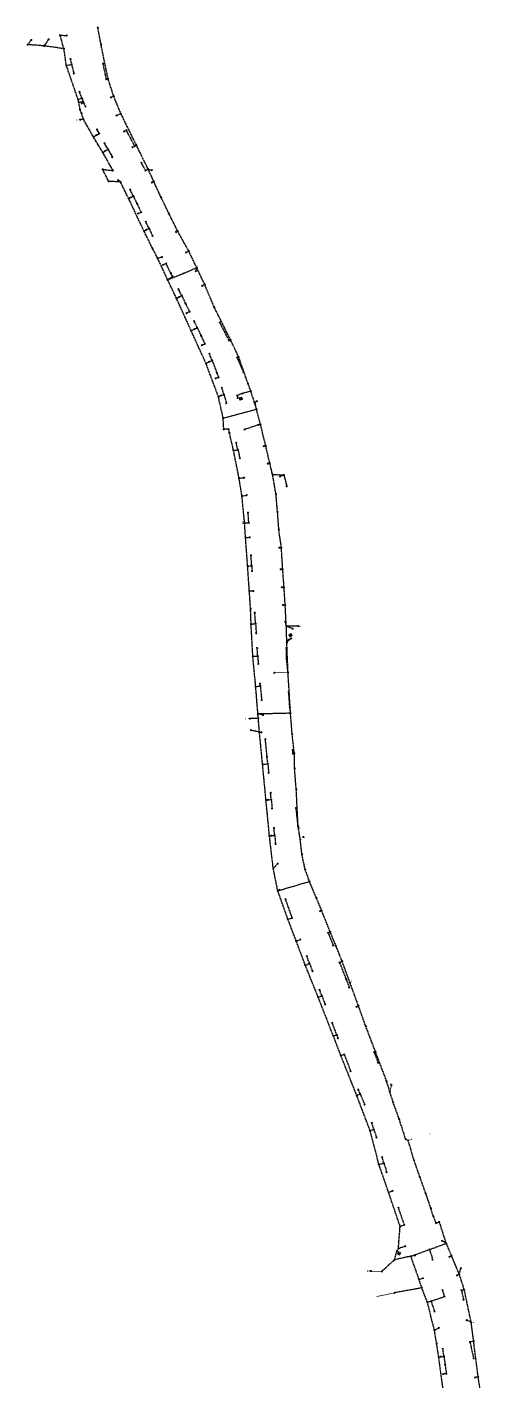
# Model space of a CAD drawing. Header units: metres. Extents: x 105110 to 106166, y 111730 to 118166.
# Drawn here: x 105606 to 106145, y 116560 to 118166 of the extents above; entities that cross this region are included whole.
import ezdxf

# ---------------------------------------------------------------- set-up
doc = ezdxf.new("R2010")
doc.units = ezdxf.units.M
doc.linetypes.add('DASHED', pattern=[1.524, 1.27, -0.254])
for name, color, linetype, lineweight in [('30-RED-ENEL-EXIST', 13, 'CONTINUOUS', 13), ('30-RED-ENEL-NODOS', 11, 'CONTINUOUS', 13), ('30-RED-ENEL-PROY', 1, 'DASHED', 25)]:
    doc.layers.add(name, color=color, linetype=linetype, lineweight=lineweight)

# ---------------------------------------------------------------- blocks, each defined once
blk = doc.blocks.new('CAJA_ENEL')
for p, q in [((-0.6, -0.6), (0.6, 0.6)), ((-0.6, 0.6), (0.6, -0.6))]:
    blk.add_line(p, q)
blk.add_lwpolyline([(-0.6, -0.6), (0.6, -0.6), (0.6, 0.6), (-0.6, 0.6)], close=True)
blk = doc.blocks.new('POSTE')
blk.add_circle((0, 0), 0.15)
blk = doc.blocks.new('CT_ENEL')
for p, q in [((-1.5, -1.5), (1.5, 1.5)), ((-1.5, 1.5), (1.5, -1.5))]:
    blk.add_line(p, q)
blk.add_lwpolyline([(-1.5, -1.5), (1.5, -1.5), (1.5, 1.5), (-1.5, 1.5)], close=True)

msp = doc.modelspace()

# ---------------------------------------------------------------- linework, layer by layer
at = {"layer": '30-RED-ENEL-EXIST'}
for points in [[(105910.9515, 117634.7017), (105914.0009, 117621.3537)], [(105915.7057, 117400.3929), (105899.3895, 117400.0371)], [(106036.5329, 116903.1379), (106038.6043, 116911.1643)], [(106026.8641, 116689.9949), (106014.0345, 116690.4761)], [(106042.2447, 116664.7707), (106021.2063, 116660.3769)]]:
    msp.add_lwpolyline(points, dxfattribs=at)
at = {"layer": '30-RED-ENEL-PROY'}
for points in [[(105693.8309, 118145.3075), (105690.1037, 118165.2267)], [(105606.7339, 118145.1169), (105611.0345, 118150.6003)], [(105626.5685, 118143.6147), (105631.6447, 118151.2977)], [(105649.8541, 118140.2357), (105645.2963, 118156.2227)], [(105645.2963, 118156.2227), (105653.0103, 118156.0179)], [(105626.5685, 118143.6147), (105606.7339, 118145.1169)], [(105649.8541, 118140.2357), (105626.5685, 118143.6147)], [(105652.7209, 118120.4683), (105649.8541, 118140.2357)], [(105702.1855, 118104.5551), (105693.8309, 118145.3075)], [(105652.7209, 118120.4683), (105659.0261, 118121.6297)], [(105666.6855, 118079.8363), (105652.7209, 118120.4683)], [(105659.0261, 118121.6297), (105657.6893, 118128.0247)], [(105659.0261, 118121.6297), (105661.5275, 118110.9553)], [(105700.1465, 118104.1687), (105696.3027, 118122.7867)], [(105702.1855, 118104.5551), (105700.1465, 118104.1687)], [(105708.8951, 118083.8111), (105702.1855, 118104.5551)], [(105671.0835, 118081.7105), (105668.3639, 118088.9435)], [(105666.6855, 118079.8363), (105671.0835, 118081.7105)], [(105667.6365, 118076.7927), (105666.6855, 118079.8363)], [(105668.9689, 118067.7635), (105667.6365, 118076.7927)], [(105671.0835, 118081.7105), (105675.2911, 118071.6765)], [(105708.8951, 118083.8111), (105705.5563, 118082.5719)], [(105717.4945, 118063.1225), (105708.8951, 118083.8111)], [(105670.6741, 118063.9433), (105668.9689, 118067.7635)], [(105672.9299, 118056.6155), (105669.1185, 118056.2407)], [(105672.9299, 118056.6155), (105670.6741, 118063.9433)], [(105684.8177, 118035.7523), (105672.9299, 118056.6155)], [(105717.4945, 118063.1225), (105712.2141, 118060.9597)], [(105735.5837, 118026.3123), (105717.4945, 118063.1225)], [(105684.8177, 118035.7523), (105688.3831, 118037.7125)], [(105688.3831, 118037.7125), (105691.6903, 118039.5859)], [(105691.6903, 118039.5859), (105689.1193, 118044.2345)], [(105723.9249, 118043.4573), (105721.1315, 118042.0617)], [(105733.8593, 118024.8415), (105723.9249, 118043.4573)], [(105696.0065, 118017.2973), (105684.8177, 118035.7523)], [(105702.1527, 118020.8757), (105698.1051, 118028.0893)], [(105698.8223, 118019.0275), (105702.1527, 118020.8757)], [(105702.1527, 118020.8757), (105707.2055, 118011.8321)], [(105733.8593, 118024.8415), (105731.2741, 118023.4377)], [(105735.5837, 118026.3123), (105733.8593, 118024.8415)], [(105749.8081, 117997.3669), (105735.5837, 118026.3123)], [(105696.0065, 118017.2973), (105698.8223, 118019.0275)], [(105707.9711, 117995.8101), (105696.0065, 118017.2973)], [(105746.6589, 117995.9493), (105741.7371, 118004.7739)], [(105702.8459, 117982.8897), (105695.8117, 117997.1261)], [(105695.8117, 117997.1261), (105707.9711, 117995.8101)], [(105749.8081, 117997.3669), (105746.6589, 117995.9493)], [(105756.4475, 117982.6249), (105749.8081, 117997.3669)], [(105749.8081, 117997.3669), (105753.9219, 117996.2635)], [(105716.9423, 117982.2727), (105702.8459, 117982.8897)], [(105716.9423, 117982.2727), (105714.1091, 117984.3399)], [(105726.7045, 117962.2313), (105716.9423, 117982.2727)], [(105732.2105, 117965.3079), (105728.3843, 117973.1127)], [(105756.4475, 117982.6249), (105754.2099, 117981.5569)], [(105765.2303, 117963.7209), (105756.4475, 117982.6249)], [(105726.7045, 117962.2313), (105728.7787, 117963.7141)], [(105744.8777, 117923.9013), (105726.7045, 117962.2313)], [(105728.7787, 117963.7141), (105732.2105, 117965.3079)], [(105732.2105, 117965.3079), (105736.5723, 117956.3965)], [(105774.3589, 117944.9779), (105765.2303, 117963.7209)], [(105736.5723, 117956.3965), (105741.4551, 117946.3027)], [(105741.4551, 117946.3027), (105738.0335, 117944.6573)], [(105784.7849, 117923.8239), (105774.3589, 117944.9779)], [(105744.8777, 117923.9013), (105747.3547, 117925.4887)], [(105750.7627, 117927.1409), (105747.0065, 117934.8813)], [(105747.3547, 117925.4887), (105750.7627, 117927.1409)], [(105750.7627, 117927.1409), (105755.1047, 117918.2209)], [(105755.0235, 117903.2723), (105744.8777, 117923.9013)], [(105784.7849, 117923.8239), (105782.8463, 117922.8851)], [(105798.0603, 117900.0829), (105784.7849, 117923.8239)], [(105760.9899, 117891.8689), (105755.0235, 117903.2723)], [(105760.9899, 117891.8689), (105766.0755, 117893.2375)], [(105798.0603, 117900.0829), (105794.6975, 117898.4059)], [(105807.3385, 117880.5813), (105798.0603, 117900.0829)], [(105772.8711, 117866.3505), (105760.9899, 117891.8689)], [(105771.0177, 117885.4941), (105767.6043, 117883.8285)], [(105776.5937, 117874.0131), (105771.0177, 117885.4941)], [(105791.5877, 117873.7839), (105807.3385, 117880.5813)], [(105807.3385, 117880.5813), (105806.1485, 117876.4065)], [(105816.8477, 117860.5603), (105807.3385, 117880.5813)], [(105772.8711, 117866.3505), (105791.5877, 117873.7839)], [(105772.8711, 117866.3505), (105778.6941, 117870.0557)], [(105783.4751, 117844.0135), (105772.8711, 117866.3505)], [(105778.6941, 117870.0557), (105776.5937, 117874.0131)], [(105816.8477, 117860.5603), (105813.9661, 117859.0519)], [(105828.0393, 117833.9371), (105816.8477, 117860.5603)], [(105783.4751, 117844.0135), (105786.0835, 117845.7559)], [(105800.8033, 117805.6689), (105783.4751, 117844.0135)], [(105789.5545, 117847.3661), (105785.8003, 117855.0729)], [(105786.0835, 117845.7559), (105789.5545, 117847.3661)], [(105789.5545, 117847.3661), (105793.9915, 117838.2101)], [(105793.9915, 117838.2101), (105798.7791, 117828.3903)], [(105798.7791, 117828.3903), (105795.3761, 117826.7115)], [(105847.4149, 117795.0823), (105828.0393, 117833.9371)], [(105808.0621, 117809.2577), (105804.3237, 117817.0389)], [(105845.7593, 117794.2359), (105834.7913, 117815.6343)], [(105800.8033, 117805.6689), (105804.6383, 117807.6389)], [(105818.3963, 117766.9199), (105800.8033, 117805.6689)], [(105804.6383, 117807.6389), (105808.0621, 117809.2577)], [(105808.0621, 117809.2577), (105812.5975, 117799.7539)], [(105812.5975, 117799.7539), (105817.0447, 117790.1773)], [(105817.0447, 117790.1773), (105813.5921, 117788.6051)], [(105847.4149, 117795.0823), (105845.7593, 117794.2359)], [(105857.0053, 117774.8947), (105847.4149, 117795.0823)], [(105818.3963, 117766.9199), (105822.1203, 117769.0349)], [(105833.1207, 117727.5605), (105818.3963, 117766.9199)], [(105822.1203, 117769.0349), (105825.6697, 117770.4067)], [(105825.6697, 117770.4067), (105822.3879, 117778.2249)], [(105825.6697, 117770.4067), (105831.2655, 117755.9965)], [(105857.0053, 117774.8947), (105855.2175, 117773.9841)], [(105855.2175, 117773.9841), (105862.6947, 117756.8231)], [(105868.4109, 117742.6243), (105857.0053, 117774.8947)], [(105833.2757, 117750.4179), (105829.6223, 117749.3031)], [(105831.2655, 117755.9965), (105833.2757, 117750.4179)], [(105839.7399, 117729.9743), (105837.2517, 117738.2563)], [(105871.6107, 117734.0633), (105861.8427, 117731.4607)], [(105871.6107, 117734.0633), (105868.4109, 117742.6243)], [(105878.3017, 117712.8743), (105871.6107, 117734.0633)], [(105833.1207, 117727.5605), (105836.0733, 117728.9325)], [(105838.7773, 117702.1337), (105833.1207, 117727.5605)], [(105836.0733, 117728.9325), (105839.7399, 117729.9743)], [(105839.7399, 117729.9743), (105842.5367, 117719.9681)], [(105861.8427, 117731.4607), (105855.4059, 117729.0949)], [(105855.4059, 117729.0949), (105855.9385, 117725.9761)], [(105876.4625, 117720.9073), (105878.7213, 117722.3531)], [(105878.3017, 117712.8743), (105876.4625, 117720.9073)], [(105838.7773, 117702.1337), (105878.3017, 117712.8743)], [(105839.4799, 117688.9197), (105838.7773, 117702.1337)], [(105883.0231, 117694.6157), (105878.3017, 117712.8743)], [(105845.0937, 117689.1159), (105839.4799, 117688.9197)], [(105846.1011, 117684.7827), (105845.0937, 117689.1159)], [(105851.0841, 117663.6867), (105846.1011, 117684.7827)], [(105880.6559, 117694.2431), (105864.0895, 117688.6125)], [(105883.0231, 117694.6157), (105880.6559, 117694.2431)], [(105889.2715, 117669.4365), (105883.0231, 117694.6157)], [(105856.1553, 117664.7547), (105854.1889, 117672.9705)], [(105889.2715, 117669.4365), (105887.0269, 117668.9141)], [(105893.9263, 117648.9459), (105889.2715, 117669.4365)], [(105851.0841, 117663.6867), (105856.1553, 117664.7547)], [(105857.6089, 117630.9695), (105851.0841, 117663.6867)], [(105856.1553, 117664.7547), (105858.5683, 117654.6595)], [(105893.9263, 117648.9459), (105891.8195, 117648.0693)], [(105897.3641, 117635.4453), (105893.9263, 117648.9459)], [(105901.3677, 117612.1727), (105897.3641, 117635.4453)], [(105897.3641, 117635.4453), (105910.9515, 117634.7017)], [(105857.6089, 117630.9695), (105863.6003, 117631.5187)], [(105861.0493, 117609.7659), (105857.6089, 117630.9695)], [(105910.9515, 117634.7017), (105906.3133, 117632.9525)], [(105910.9515, 117634.7017), (105914.1473, 117621.4763)], [(105861.0493, 117609.7659), (105866.6245, 117610.7901)], [(105864.2059, 117577.7551), (105861.0493, 117609.7659)], [(105903.2263, 117591.3059), (105901.3677, 117612.1727)], [(105869.1719, 117578.1063), (105868.3665, 117590.0513)], [(105904.8187, 117570.0997), (105903.2263, 117591.3059)], [(105864.2059, 117577.7551), (105869.1719, 117578.1063)], [(105865.2877, 117560.6687), (105864.2059, 117577.7551)], [(105865.2877, 117560.6687), (105870.3093, 117560.7573)], [(105867.8207, 117526.6315), (105865.2877, 117560.6687)], [(105907.8207, 117548.2591), (105904.8187, 117570.0997)], [(105872.5883, 117526.9093), (105871.7537, 117539.2609)], [(105907.8207, 117548.2591), (105905.4153, 117548.4493)], [(105909.4129, 117522.8841), (105907.8207, 117548.2591)], [(105867.8207, 117526.6315), (105872.5883, 117526.9093)], [(105869.7983, 117497.1997), (105867.8207, 117526.6315)], [(105872.5883, 117526.9093), (105873.0047, 117520.7253)], [(105909.4129, 117522.8841), (105906.9911, 117522.7275)], [(105911.0079, 117501.5615), (105909.4129, 117522.8841)], [(105871.2455, 117475.9713), (105869.7983, 117497.1997)], [(105869.7983, 117497.1997), (105874.5687, 117497.1631)], [(105911.0079, 117501.5615), (105908.3473, 117501.3587)], [(105912.3359, 117480.4279), (105911.0079, 117501.5615)], [(105871.8951, 117457.7735), (105871.2455, 117475.9713)], [(105912.3359, 117480.4279), (105909.6757, 117480.3623)], [(105913.6947, 117455.5883), (105912.3359, 117480.4279)], [(105877.1577, 117458.4655), (105876.2879, 117471.3689)], [(105913.6947, 117455.5883), (105912.5489, 117460.5885)], [(105871.8951, 117457.7735), (105877.1577, 117458.4655)], [(105873.9611, 117419.6789), (105871.8951, 117457.7735)], [(105877.1577, 117458.4655), (105877.9097, 117447.0367)], [(105913.6947, 117455.5883), (105927.7835, 117455.6549)], [(105914.3071, 117435.6239), (105913.6947, 117455.5883)], [(105913.6947, 117455.5883), (105921.3545, 117452.5437)], [(105879.7683, 117419.9255), (105879.0891, 117429.5795)], [(105914.0765, 117415.9185), (105913.7123, 117429.5969)], [(105914.3071, 117435.6239), (105916.4511, 117439.2081)], [(105915.7057, 117400.3929), (105914.3071, 117435.6239)], [(105916.4511, 117439.2081), (105919.1935, 117440.7961)], [(105873.9611, 117419.6789), (105879.7683, 117419.9255)], [(105877.3915, 117383.6813), (105873.9611, 117419.6789)], [(105879.7683, 117419.9255), (105880.3997, 117410.6281)], [(105915.7057, 117400.3929), (105914.0765, 117415.9185)], [(105918.6389, 117352.4913), (105915.7057, 117400.3929)], [(105877.3915, 117383.6813), (105882.7867, 117384.3743)], [(105879.9447, 117351.6029), (105877.3915, 117383.6813)], [(105882.7867, 117384.3743), (105882.4963, 117387.2391)], [(105882.7867, 117384.3743), (105884.3857, 117367.8795)], [(105917.8077, 117358.9109), (105916.6011, 117376.8219)], [(105879.9447, 117351.6029), (105918.6389, 117352.4913)], [(105880.4131, 117346.0885), (105879.9447, 117351.6029)], [(105879.9447, 117351.6029), (105886.1075, 117349.9501)], [(105918.6389, 117352.4913), (105917.8077, 117358.9109)], [(105920.6129, 117327.5183), (105918.6389, 117352.4913)], [(105880.4131, 117346.0885), (105870.6921, 117345.6367)], [(105881.8023, 117329.6415), (105871.8107, 117332.0179)], [(105881.8023, 117329.6415), (105880.4131, 117346.0885)], [(105885.5179, 117291.5551), (105881.8023, 117329.6415)], [(105881.8023, 117329.6415), (105884.2655, 117329.4931)], [(105890.8867, 117300.4217), (105888.8747, 117321.2915)], [(105923.2125, 117304.4411), (105920.6129, 117327.5183)], [(105891.7141, 117292.1625), (105890.8867, 117300.4217)], [(105921.5401, 117304.2613), (105921.2319, 117308.7251)], [(105923.2125, 117304.4411), (105921.5401, 117304.2613)], [(105923.4631, 117286.5851), (105923.2125, 117304.4411)], [(105885.5179, 117291.5551), (105891.7141, 117292.1625)], [(105889.5727, 117249.3247), (105885.5179, 117291.5551)], [(105891.7141, 117292.1625), (105892.7147, 117281.4501)], [(105925.4807, 117261.7673), (105923.4631, 117286.5851)], [(105895.7719, 117249.7561), (105894.9985, 117257.7665)], [(105927.6143, 117218.5189), (105925.4807, 117261.7673)], [(105889.5727, 117249.3247), (105891.9875, 117249.3979)], [(105893.6677, 117206.7197), (105889.5727, 117249.3247)], [(105891.9875, 117249.3979), (105895.7719, 117249.7561)], [(105895.7719, 117249.7561), (105896.7833, 117239.2793)], [(105927.6143, 117218.5189), (105925.3295, 117239.6593)], [(105930.2173, 117202.3725), (105927.6143, 117218.5189)], [(105893.6677, 117206.7197), (105896.0759, 117207.0059)], [(105898.1911, 117168.0013), (105893.6677, 117206.7197)], [(105896.0759, 117207.0059), (105899.8603, 117207.3635)], [(105899.8603, 117207.3635), (105899.0311, 117215.9645)], [(105899.8603, 117207.3635), (105900.8565, 117197.0871)], [(105932.2257, 117184.5525), (105930.2173, 117202.3725)], [(105898.1911, 117168.0013), (105903.4329, 117173.7839)], [(105935.9651, 117166.8405), (105932.2257, 117184.5525)], [(105903.5729, 117141.4965), (105898.1911, 117168.0013)], [(105941.1213, 117152.5785), (105935.9651, 117166.8405)], [(105903.5729, 117141.4965), (105941.1213, 117152.5785)], [(105903.5729, 117141.4965), (105905.5079, 117142.5239)], [(105915.5925, 117107.6701), (105903.5729, 117141.4965)], [(105949.5141, 117132.6595), (105941.1213, 117152.5785)], [(105920.6591, 117109.2627), (105912.7795, 117131.4117)], [(105955.5587, 117118.1725), (105949.5141, 117132.6595)], [(105915.5925, 117107.6701), (105920.6591, 117109.2627)], [(105925.4847, 117081.9207), (105915.5925, 117107.6701)], [(105955.5587, 117118.1725), (105953.6291, 117117.4705)], [(105965.6997, 117092.7213), (105955.5587, 117118.1725)], [(105965.6997, 117092.7213), (105963.3515, 117091.5591)], [(105963.3515, 117091.5591), (105969.3105, 117076.7067)], [(105972.5901, 117076.2643), (105965.6997, 117092.7213)], [(105925.4847, 117081.9207), (105930.3203, 117083.8351)], [(105936.1463, 117053.3119), (105925.4847, 117081.9207)], [(105979.8261, 117057.9591), (105972.5901, 117076.2643)], [(105941.2585, 117055.2425), (105937.9671, 117063.8451)], [(105979.8261, 117057.9591), (105976.7989, 117056.5915)], [(105989.2551, 117032.4013), (105979.8261, 117057.9591)], [(105936.1463, 117053.3119), (105941.2585, 117055.2425)], [(105951.5131, 117015.2661), (105936.1463, 117053.3119)], [(105941.2585, 117055.2425), (105944.7431, 117046.0695)], [(105976.7989, 117056.5915), (105984.5341, 117036.8223)], [(105984.5341, 117036.8223), (105988.3545, 117026.9607)], [(105999.2535, 117004.9635), (105989.2551, 117032.4013)], [(105951.5131, 117015.2661), (105955.8821, 117016.8523)], [(105969.5295, 116969.2209), (105951.5131, 117015.2661)], [(105955.8821, 117016.8523), (105953.1323, 117024.1523)], [(105955.8821, 117016.8523), (105959.7391, 117006.8235)], [(105999.2535, 117004.9635), (105996.9305, 117003.7951)], [(106007.9231, 116980.8745), (105999.2535, 117004.9635)], [(105973.5187, 116970.7051), (105968.1511, 116984.7789)], [(106019.3167, 116950.9097), (106007.9231, 116980.8745)], [(105969.5295, 116969.2209), (105973.5187, 116970.7051)], [(105978.4183, 116946.1223), (105969.5295, 116969.2209)], [(105973.5187, 116970.7051), (105974.9771, 116966.8999)], [(105978.4183, 116946.1223), (105982.3561, 116947.5319)], [(105997.2257, 116898.7409), (105978.4183, 116946.1223)], [(105982.3561, 116947.5319), (105990.0055, 116927.6515)], [(106019.3167, 116950.9097), (106017.7603, 116950.2705)], [(106017.7603, 116950.2705), (106022.6385, 116937.5049)], [(106032.6533, 116915.8437), (106019.3167, 116950.9097)], [(106036.5329, 116903.1379), (106032.6533, 116915.8437)], [(105997.2257, 116898.7409), (106001.2755, 116900.5615)], [(106013.1213, 116856.9755), (105997.2257, 116898.7409)], [(106001.2755, 116900.5615), (105999.0441, 116905.8105)], [(106001.2755, 116900.5615), (106006.6283, 116888.1329)], [(106040.4439, 116890.5651), (106036.5329, 116903.1379)], [(106047.6275, 116870.5787), (106040.4439, 116890.5651)], [(106017.6227, 116858.4709), (106015.0011, 116866.3901)], [(106055.2635, 116846.8983), (106047.6275, 116870.5787)], [(106013.1213, 116856.9755), (106017.6227, 116858.4709)], [(106023.5713, 116816.7397), (106013.1213, 116856.9755)], [(106017.6227, 116858.4709), (106020.5501, 116848.8495)], [(106058.3849, 116845.1913), (106055.2635, 116846.8983)], [(106065.1527, 116822.0661), (106058.3849, 116845.1913)], [(106023.5713, 116816.7397), (106029.4911, 116818.6373)], [(106035.0897, 116783.6829), (106023.5713, 116816.7397)], [(106029.4911, 116818.6373), (106027.4043, 116825.6237)], [(106029.4911, 116818.6373), (106032.6739, 116807.8851)], [(106072.1857, 116801.9675), (106065.1527, 116822.0661)], [(106079.3437, 116781.9923), (106072.1857, 116801.9675)], [(106035.0897, 116783.6829), (106039.7111, 116785.6647)], [(106048.6695, 116743.4747), (106035.0897, 116783.6829)], [(106085.1359, 116765.0887), (106079.3437, 116781.9923)], [(106053.6991, 116745.4975), (106046.6835, 116765.5113)], [(106088.1231, 116755.2753), (106085.1359, 116765.0887)], [(106091.4849, 116747.2613), (106088.1231, 116755.2753)], [(106046.6533, 116717.3319), (106048.6695, 116743.4747)], [(106048.6695, 116743.4747), (106053.6991, 116745.4975)], [(106095.1775, 116748.8935), (106091.4849, 116747.2613)], [(106103.5073, 116723.3725), (106095.1775, 116748.8935)], [(106046.6533, 116717.3319), (106054.6185, 116720.1499)], [(106083.5809, 116716.0929), (106103.5073, 116723.3725)], [(106103.5073, 116723.3725), (106098.6161, 116726.4305)], [(106109.7407, 116708.5057), (106103.5073, 116723.3725)], [(106041.9271, 116703.8923), (106045.0203, 116714.6187)], [(106061.4211, 116708.1081), (106041.9271, 116703.8923)], [(106045.0203, 116714.6187), (106046.6533, 116717.3319)], [(106061.4211, 116708.1081), (106083.5809, 116716.0929)], [(106071.2067, 116680.4303), (106061.4211, 116708.1081)], [(106083.5809, 116716.0929), (106087.2715, 116704.0229)], [(106109.7407, 116708.5057), (106107.0787, 116707.2347)], [(106118.9165, 116686.5683), (106109.7407, 116708.5057)], [(106041.9271, 116703.8923), (106026.8641, 116689.9949)], [(106118.9165, 116686.5683), (106120.7159, 116693.8123)], [(106071.2067, 116680.4303), (106075.8405, 116682.1959)], [(106074.3987, 116670.5495), (106071.2067, 116680.4303)], [(106118.9165, 116686.5683), (106115.8357, 116685.4181)], [(106124.7929, 116668.4625), (106118.9165, 116686.5683)], [(106074.3987, 116670.5495), (106042.2447, 116664.7707)], [(106080.9509, 116653.8083), (106074.3987, 116670.5495)], [(106085.4525, 116654.9037), (106101.2699, 116660.2671)], [(106101.2699, 116660.2671), (106099.0117, 116667.9883)], [(106124.7929, 116668.4625), (106121.4987, 116667.6481)], [(106121.4987, 116667.6481), (106123.9131, 116656.4493)], [(106133.0259, 116629.6795), (106124.7929, 116668.4625)], [(106080.9509, 116653.8083), (106085.4525, 116654.9037)], [(106089.4051, 116620.5103), (106080.9509, 116653.8083)], [(106085.4525, 116654.9037), (106089.4593, 116642.4413)], [(106133.0259, 116629.6795), (106127.6525, 116632.2975)], [(106135.9263, 116607.4099), (106133.0259, 116629.6795)], [(106089.4051, 116620.5103), (106094.7093, 116623.1515)], [(106091.9941, 116604.6813), (106089.4051, 116620.5103)], [(106094.5577, 116588.5461), (106091.9941, 116604.6813)], [(106100.7249, 116589.4013), (106099.4283, 116598.1975)], [(106135.9263, 116607.4099), (106131.4911, 116606.3445)], [(106131.4911, 116606.3445), (106135.8927, 116586.9101)], [(106141.2553, 116565.0545), (106135.9263, 116607.4099)], [(106094.5577, 116588.5461), (106096.9459, 116588.9697)], [(106099.7669, 116549.5823), (106094.5577, 116588.5461)], [(106096.9459, 116588.9697), (106100.7249, 116589.4013)], [(106100.7249, 116589.4013), (106102.0945, 116579.3081)], [(106102.0945, 116579.3081), (106103.5357, 116568.8049)], [(106103.5357, 116568.8049), (106099.7645, 116568.2839)], [(106141.2553, 116565.0545), (106137.7443, 116564.2985)], [(106144.5625, 116544.3403), (106141.2553, 116565.0545)]]:
    msp.add_lwpolyline(points, dxfattribs=at)

# ---------------------------------------------------------------- block references
at = {"layer": '30-RED-ENEL-NODOS'}
for name, p, rotation in [('CAJA_ENEL', (105690.1037, 118165.2266), 100.8), ('CAJA_ENEL', (105611.0345, 118150.6002), 89.6), ('CAJA_ENEL', (105631.6446, 118151.2977), 89.6), ('CAJA_ENEL', (105645.2963, 118156.2227), 97.8), ('CAJA_ENEL', (105653.0103, 118156.0179), 98.2), ('CAJA_ENEL', (105606.7337, 118145.1167), 92.1), ('CAJA_ENEL', (105626.5685, 118143.6148), 355.3), ('CAJA_ENEL', (105649.8541, 118140.2357), 98.2), ('CAJA_ENEL', (105693.8308, 118145.3075), 100.8), ('CAJA_ENEL', (105652.7209, 118120.4683), 102.5), ('CAJA_ENEL', (105657.6892, 118128.0246), 101.1), ('CAJA_ENEL', (105659.0261, 118121.6297), 100.8), ('CAJA_ENEL', (105696.3026, 118122.7866), 101.1), ('CAJA_ENEL', (105661.5275, 118110.9552), 101.1), ('CAJA_ENEL', (105700.1464, 118104.1687), 101.1), ('CAJA_ENEL', (105702.1855, 118104.5551), 102.5), ('CAJA_ENEL', (105668.3638, 118088.9434), 111.9), ('CAJA_ENEL', (105666.6854, 118079.8362), 21.9), ('CAJA_ENEL', (105667.6364, 118076.7927), 21.7), ('CT_ENEL', (105671.4864, 118076.5121), 111.8), ('CT_ENEL', (105671.4864, 118076.5121), 111.8), ('CAJA_ENEL', (105671.0834, 118081.7105), 111.9), ('CAJA_ENEL', (105675.2911, 118071.6765), 114.6), ('CAJA_ENEL', (105705.5563, 118082.5718), 105.1), ('CAJA_ENEL', (105708.8949, 118083.811), 110), ('POSTE', (105665.2147, 118055.6049), 98.3), ('POSTE', (105667.1051, 118055.8916), 98.3), ('CAJA_ENEL', (105668.969, 118067.7634), 23.7), ('CAJA_ENEL', (105669.1185, 118056.2408), 5.2), ('CAJA_ENEL', (105670.6741, 118063.9432), 24.3), ('CAJA_ENEL', (105672.9299, 118056.6154), 24.3), ('CAJA_ENEL', (105712.2141, 118060.9597), 113.3), ('CAJA_ENEL', (105717.4944, 118063.1225), 115), ('CAJA_ENEL', (105688.3831, 118037.7126), 118.7), ('CAJA_ENEL', (105689.1193, 118044.2345), 118.6), ('CAJA_ENEL', (105691.6903, 118039.5859), 118.8), ('CAJA_ENEL', (105721.1314, 118042.0617), 117.3), ('CAJA_ENEL', (105723.9249, 118043.4572), 117.2), ('CAJA_ENEL', (105684.8177, 118035.7523), 119.1), ('CAJA_ENEL', (105698.105, 118028.0892), 118.7), ('CAJA_ENEL', (105702.1526, 118020.8757), 120), ('CAJA_ENEL', (105731.2741, 118023.4377), 120), ('CAJA_ENEL', (105733.8592, 118024.8414), 119.8), ('CAJA_ENEL', (105735.5835, 118026.3122), 119.2), ('CAJA_ENEL', (105696.0064, 118017.2973), 119.2), ('CAJA_ENEL', (105698.8222, 118019.0275), 118.6), ('CAJA_ENEL', (105707.2054, 118011.832), 118.7), ('CAJA_ENEL', (105741.737, 118004.7739), 118.6), ('CAJA_ENEL', (105695.8116, 117997.1261), 358.6), ('CAJA_ENEL', (105707.971, 117995.81), 28.5), ('CAJA_ENEL', (105746.6587, 117995.9492), 120), ('CAJA_ENEL', (105749.8081, 117997.3669), 118.5), ('CAJA_ENEL', (105753.9219, 117996.2635), 120), ('CAJA_ENEL', (105702.846, 117982.8897), 358.6), ('CAJA_ENEL', (105714.1091, 117984.3399), 118.5), ('CAJA_ENEL', (105716.9422, 117982.2726), 115.5), ('CAJA_ENEL', (105728.3843, 117973.1128), 114.5), ('CAJA_ENEL', (105754.2099, 117981.5569), 117.3), ('CAJA_ENEL', (105756.4475, 117982.6248), 114.9), ('CAJA_ENEL', (105726.7045, 117962.2312), 114.9), ('CAJA_ENEL', (105728.7786, 117963.7141), 114.6), ('CAJA_ENEL', (105732.2104, 117965.3078), 116), ('CAJA_ENEL', (105736.5723, 117956.3966), 114.6), ('CAJA_ENEL', (105765.2303, 117963.7208), 115.5), ('CAJA_ENEL', (105738.0335, 117944.6573), 115.8), ('CAJA_ENEL', (105741.4549, 117946.3026), 115.9), ('CAJA_ENEL', (105774.3589, 117944.9778), 116.1), ('CAJA_ENEL', (105744.8777, 117923.9013), 115.5), ('CAJA_ENEL', (105747.0065, 117934.8813), 114.6), ('CAJA_ENEL', (105747.3546, 117925.4886), 114.5), ('CAJA_ENEL', (105750.7627, 117927.1409), 115.9), ('CAJA_ENEL', (105784.7848, 117923.8238), 116.1), ('CAJA_ENEL', (105755.1047, 117918.2208), 114.6), ('CAJA_ENEL', (105782.8462, 117922.8851), 116), ('CAJA_ENEL', (105755.0234, 117903.2722), 115.6), ('CAJA_ENEL', (105760.9899, 117891.8689), 115.6), ('CAJA_ENEL', (105766.0755, 117893.2375), 115.9), ('CAJA_ENEL', (105794.6974, 117898.4058), 115.9), ('CAJA_ENEL', (105798.0603, 117900.0828), 115.6), ('CAJA_ENEL', (105767.6043, 117883.8284), 114.5), ('CAJA_ENEL', (105771.0176, 117885.494), 114.6), ('CAJA_ENEL', (105806.1484, 117876.4064), 115.8), ('CAJA_ENEL', (105807.3384, 117880.5811), 116.2), ('CAJA_ENEL', (105772.871, 117866.3505), 115.5), ('CAJA_ENEL', (105776.5936, 117874.0131), 115.9), ('CAJA_ENEL', (105778.6941, 117870.0557), 114.6), ('CAJA_ENEL', (105791.5876, 117873.7838), 23.7), ('CAJA_ENEL', (105816.8476, 117860.5603), 114.9), ('CAJA_ENEL', (105783.475, 117844.0135), 115.5), ('CAJA_ENEL', (105785.8002, 117855.0728), 114.6), ('CAJA_ENEL', (105786.0834, 117845.7558), 115.9), ('CAJA_ENEL', (105789.5544, 117847.3661), 114.5), ('CAJA_ENEL', (105813.966, 117859.0519), 117.3), ('CAJA_ENEL', (105793.9914, 117838.21), 115.9), ('CAJA_ENEL', (105798.7791, 117828.3902), 115.5), ('CAJA_ENEL', (105828.0393, 117833.937), 115.7), ('CAJA_ENEL', (105795.376, 117826.7114), 114.8), ('CAJA_ENEL', (105804.3236, 117817.0389), 114.6), ('CAJA_ENEL', (105834.7913, 117815.6342), 115.9), ('CAJA_ENEL', (105800.8033, 117805.6688), 115.7), ('CAJA_ENEL', (105804.6383, 117807.6389), 115.7), ('CAJA_ENEL', (105808.0621, 117809.2576), 114.6), ('CAJA_ENEL', (105812.5973, 117799.7539), 114.6), ('CAJA_ENEL', (105847.4149, 117795.0824), 115), ('CAJA_ENEL', (105813.5921, 117788.605), 114.5), ('CAJA_ENEL', (105817.0447, 117790.1773), 114.6), ('CAJA_ENEL', (105845.7594, 117794.2358), 113.2), ('CAJA_ENEL', (105818.3962, 117766.9198), 112), ('CAJA_ENEL', (105822.1202, 117769.0348), 113.1), ('CAJA_ENEL', (105822.3878, 117778.2249), 111.6), ('CAJA_ENEL', (105825.6697, 117770.4066), 111.8), ('CAJA_ENEL', (105855.2175, 117773.9841), 114.6), ('CAJA_ENEL', (105857.0053, 117774.8946), 114.5), ('CAJA_ENEL', (105829.6222, 117749.303), 107.7), ('CAJA_ENEL', (105831.2655, 117755.9964), 111.9), ('CAJA_ENEL', (105833.2757, 117750.4179), 109.1), ('CAJA_ENEL', (105862.6946, 117756.8231), 111.9), ('CAJA_ENEL', (105837.2516, 117738.2563), 107.8), ('CAJA_ENEL', (105861.8427, 117731.4606), 107.8), ('CAJA_ENEL', (105868.4108, 117742.6243), 108.4), ('CAJA_ENEL', (105871.6106, 117734.0633), 110.2), ('CAJA_ENEL', (105833.1207, 117727.5604), 109.6), ('CAJA_ENEL', (105836.0732, 117728.9324), 106.4), ('CAJA_ENEL', (105839.7399, 117729.9743), 106.4), ('CAJA_ENEL', (105842.5368, 117719.9681), 105), ('CAJA_ENEL', (105855.4059, 117729.0949), 14.1), ('CAJA_ENEL', (105855.9384, 117725.9761), 14.1), ('CT_ENEL', (105859.7373, 117725.1637), 103.9), ('CT_ENEL', (105859.7373, 117725.1637), 103.9), ('CAJA_ENEL', (105876.4624, 117720.9071), 107.8), ('CAJA_ENEL', (105878.7213, 117722.353), 111.9), ('CAJA_ENEL', (105838.7773, 117702.1336), 1.1), ('CAJA_ENEL', (105878.3016, 117712.8742), 107.2), ('CAJA_ENEL', (105839.4798, 117688.9197), 358.5), ('CAJA_ENEL', (105845.0935, 117689.1159), 101.1), ('CAJA_ENEL', (105846.101, 117684.7826), 103.5), ('CAJA_ENEL', (105864.0894, 117688.6124), 103.7), ('CAJA_ENEL', (105880.656, 117694.243), 102.3), ('CAJA_ENEL', (105883.0231, 117694.6157), 103.5), ('CAJA_ENEL', (105854.1889, 117672.9704), 103.7), ('CAJA_ENEL', (105887.0269, 117668.914), 103.8), ('CAJA_ENEL', (105889.2714, 117669.4364), 103.5), ('CAJA_ENEL', (105851.0841, 117663.6867), 103.5), ('CAJA_ENEL', (105856.1552, 117664.7547), 103.7), ('CAJA_ENEL', (105858.5683, 117654.6595), 103.7), ('CAJA_ENEL', (105891.8194, 117648.0693), 103.7), ('CAJA_ENEL', (105893.9262, 117648.9459), 103.5), ('CAJA_ENEL', (105897.3642, 117635.4452), 103.5), ('CAJA_ENEL', (105910.9516, 117634.7016), 5.5), ('CAJA_ENEL', (105857.6087, 117630.9695), 100.4), ('CAJA_ENEL', (105863.6002, 117631.5187), 99.6), ('CAJA_ENEL', (105906.3132, 117632.9525), 101), ('CAJA_ENEL', (105914.0008, 117621.3536), 5.4), ('CAJA_ENEL', (105914.1473, 117621.4763), 5.4), ('CAJA_ENEL', (105861.0493, 117609.7659), 96.1), ('CAJA_ENEL', (105866.6245, 117610.79), 97), ('CAJA_ENEL', (105901.3677, 117612.1727), 94.3), ('CAJA_ENEL', (105868.3664, 117590.0512), 94.1), ('CAJA_ENEL', (105903.2262, 117591.3058), 93.6), ('POSTE', (105862.2114, 117578.9514), 98.3), ('POSTE', (105862.3575, 117576.9895), 98.3), ('CAJA_ENEL', (105864.2059, 117577.7551), 93.6), ('CAJA_ENEL', (105869.1719, 117578.1063), 94.1), ('CAJA_ENEL', (105865.2877, 117560.6686), 94.3), ('CAJA_ENEL', (105870.3093, 117560.7573), 94.1), ('CAJA_ENEL', (105904.8186, 117570.0996), 93.7), ('CAJA_ENEL', (105871.7536, 117539.2609), 94.1), ('CAJA_ENEL', (105905.4151, 117548.4492), 94.1), ('CAJA_ENEL', (105907.8206, 117548.2591), 93.6), ('CAJA_ENEL', (105867.8205, 117526.6315), 94.2), ('CAJA_ENEL', (105872.5882, 117526.9092), 93.1), ('CAJA_ENEL', (105906.9911, 117522.7275), 94.1), ('CAJA_ENEL', (105909.4128, 117522.8841), 94.9), ('CAJA_ENEL', (105873.0046, 117520.7252), 94.1), ('CAJA_ENEL', (105869.7982, 117497.1997), 93.6), ('CAJA_ENEL', (105874.5687, 117497.163), 92.8), ('CAJA_ENEL', (105908.3473, 117501.3586), 94.4), ('CAJA_ENEL', (105911.0077, 117501.5614), 93.6), ('CAJA_ENEL', (105871.2455, 117475.9713), 93.6), ('CAJA_ENEL', (105909.6757, 117480.3623), 93.6), ('CAJA_ENEL', (105912.3358, 117480.4278), 93.6), ('POSTE', (105871.733, 117473.9996), 98.3), ('CAJA_ENEL', (105876.2878, 117471.3688), 94.1), ('CAJA_ENEL', (105877.1576, 117458.4655), 93.4), ('CAJA_ENEL', (105912.5489, 117460.5885), 93.5), ('CAJA_ENEL', (105871.895, 117457.7733), 93.5), ('CAJA_ENEL', (105877.9097, 117447.0367), 93.4), ('CAJA_ENEL', (105913.6946, 117455.5883), 93.8), ('CT_ENEL', (105918.6549, 117444.6221), 214.1), ('CT_ENEL', (105918.6549, 117444.6221), 214.1), ('CAJA_ENEL', (105921.3544, 117452.5437), 93.4), ('CAJA_ENEL', (105927.7835, 117455.6549), 9.3), ('POSTE', (105929.8767, 117455.3278), 98.3), ('CAJA_ENEL', (105879.089, 117429.5795), 93.5), ('CAJA_ENEL', (105913.7123, 117429.5968), 93.4), ('CAJA_ENEL', (105914.3071, 117435.6239), 93.8), ('CAJA_ENEL', (105916.4511, 117439.208), 124.9), ('CAJA_ENEL', (105919.1935, 117440.7959), 124.3), ('CAJA_ENEL', (105873.9611, 117419.6789), 93.8), ('CAJA_ENEL', (105879.7682, 117419.9253), 94.7), ('CAJA_ENEL', (105880.3997, 117410.628), 98.7), ('CAJA_ENEL', (105914.0765, 117415.9184), 93.4), ('CAJA_ENEL', (105899.3894, 117400.0371), 94.4), ('CAJA_ENEL', (105915.7056, 117400.3927), 93.8), ('CAJA_ENEL', (105877.3915, 117383.6813), 94.4), ('CAJA_ENEL', (105882.4964, 117387.2391), 97.5), ('CAJA_ENEL', (105882.7867, 117384.3742), 97.5), ('CAJA_ENEL', (105884.3856, 117367.8795), 96.1), ('CAJA_ENEL', (105916.6011, 117376.8218), 93.4), ('POSTE', (105868.7804, 117346.0845), 98.3), ('CAJA_ENEL', (105870.692, 117345.6366), 355.8), ('CAJA_ENEL', (105879.9447, 117351.6029), 95), ('CAJA_ENEL', (105880.4131, 117346.0885), 93.8), ('CAJA_ENEL', (105886.1074, 117349.9501), 97.5), ('CAJA_ENEL', (105917.8076, 117358.911), 94.7), ('CAJA_ENEL', (105918.6388, 117352.4913), 93.8), ('POSTE', (105865.5169, 117345.5003), 84.9), ('CAJA_ENEL', (105871.8107, 117332.0178), 85.4), ('CAJA_ENEL', (105881.8022, 117329.6414), 93.8), ('CAJA_ENEL', (105884.2655, 117329.4931), 97.5), ('CAJA_ENEL', (105888.8747, 117321.2914), 96.1), ('CAJA_ENEL', (105920.6129, 117327.5183), 93.8), ('CAJA_ENEL', (105890.8866, 117300.4217), 96.2), ('CAJA_ENEL', (105921.232, 117308.725), 94.8), ('CAJA_ENEL', (105921.54, 117304.2613), 94.7), ('CAJA_ENEL', (105923.2125, 117304.441), 93.8), ('CAJA_ENEL', (105885.5179, 117291.555), 93.8), ('CAJA_ENEL', (105891.7141, 117292.1626), 96.1), ('CAJA_ENEL', (105892.7146, 117281.45), 96), ('CAJA_ENEL', (105923.463, 117286.5851), 93.8), ('CAJA_ENEL', (105889.5726, 117249.3246), 95.6), ('CAJA_ENEL', (105891.9875, 117249.3978), 96.1), ('CAJA_ENEL', (105894.9984, 117257.7664), 97.5), ('CAJA_ENEL', (105895.7719, 117249.7561), 97.5), ('CAJA_ENEL', (105925.4806, 117261.7672), 93.8), ('CAJA_ENEL', (105896.7833, 117239.2793), 97.5), ('CAJA_ENEL', (105925.3295, 117239.6592), 93.5), ('CAJA_ENEL', (105927.6143, 117218.5188), 3.8), ('CAJA_ENEL', (105893.6676, 117206.7196), 95.6), ('CAJA_ENEL', (105896.0758, 117207.0058), 96.1), ('CAJA_ENEL', (105899.031, 117215.9645), 97.4), ('CAJA_ENEL', (105899.8602, 117207.3635), 97.5), ('POSTE', (105928.6035, 117217.1523), 88.7), ('CAJA_ENEL', (105930.2173, 117202.3724), 97.5), ('POSTE', (105929.7407, 117215.5654), 98.3), ('CAJA_ENEL', (105934.0165, 117205.2467), 94.8), ('CAJA_ENEL', (105900.8565, 117197.087), 96.1), ('CAJA_ENEL', (105903.4328, 117173.7839), 97.5), ('CAJA_ENEL', (105932.2256, 117184.5525), 101.7), ('CAJA_ENEL', (105898.1911, 117168.0012), 99.3), ('CAJA_ENEL', (105935.9649, 117166.8404), 111.1), ('CAJA_ENEL', (105903.5728, 117141.4965), 104.2), ('CAJA_ENEL', (105905.5078, 117142.5239), 105.6), ('CAJA_ENEL', (105941.1213, 117152.5784), 109.7), ('CAJA_ENEL', (105912.7794, 117131.4117), 110.9), ('CAJA_ENEL', (105949.5141, 117132.6594), 111.7), ('CAJA_ENEL', (105915.5924, 117107.6701), 109.6), ('CAJA_ENEL', (105920.6591, 117109.2626), 110.9), ('CAJA_ENEL', (105953.6291, 117117.4704), 111.1), ('CAJA_ENEL', (105955.5586, 117118.1724), 111.9), ('CAJA_ENEL', (105963.3514, 117091.559), 112.3), ('CAJA_ENEL', (105965.6996, 117092.7213), 113.9), ('CAJA_ENEL', (105925.4846, 117081.9207), 109), ('CAJA_ENEL', (105930.3202, 117083.8351), 111), ('CAJA_ENEL', (105969.3105, 117076.7068), 111), ('CAJA_ENEL', (105972.5901, 117076.2642), 110.8), ('CAJA_ENEL', (105937.967, 117063.845), 110.8), ('CAJA_ENEL', (105976.7988, 117056.5914), 111), ('CAJA_ENEL', (105979.8261, 117057.9591), 111.5), ('CAJA_ENEL', (105936.1462, 117053.3117), 110.9), ('CAJA_ENEL', (105941.2584, 117055.2424), 111), ('CAJA_ENEL', (105944.743, 117046.0694), 112.4), ('CAJA_ENEL', (105984.5341, 117036.8222), 112.4), ('CAJA_ENEL', (105988.3544, 117026.9606), 111), ('CAJA_ENEL', (105989.2551, 117032.4012), 111.5), ('POSTE', (105991.0131, 117034.5707), 118.2), ('CAJA_ENEL', (105951.5131, 117015.2661), 110.8), ('CAJA_ENEL', (105953.1323, 117024.1523), 111), ('CAJA_ENEL', (105955.882, 117016.8523), 112.3), ('CAJA_ENEL', (105959.739, 117006.8234), 111), ('CAJA_ENEL', (105996.9304, 117003.795), 111), ('CAJA_ENEL', (105999.2535, 117004.9634), 109.6), ('CAJA_ENEL', (105968.1511, 116984.7789), 112.4), ('CAJA_ENEL', (106007.923, 116980.8744), 109), ('CAJA_ENEL', (105969.5293, 116969.2208), 110.8), ('CAJA_ENEL', (105973.5186, 116970.705), 111), ('CAJA_ENEL', (105974.9771, 116966.8998), 112.3), ('CAJA_ENEL', (105978.4181, 116946.1223), 110.8), ('CAJA_ENEL', (105982.356, 116947.5319), 112.3), ('CAJA_ENEL', (106017.7603, 116950.2705), 112.3), ('CAJA_ENEL', (106019.3166, 116950.9096), 110.8), ('CAJA_ENEL', (106022.6384, 116937.5048), 111), ('CAJA_ENEL', (105990.0054, 116927.6514), 112.6), ('CAJA_ENEL', (106032.6533, 116915.8437), 109.6), ('CAJA_ENEL', (105997.2257, 116898.7408), 110.8), ('CAJA_ENEL', (105999.0441, 116905.8104), 113.6), ('CAJA_ENEL', (106001.2755, 116900.5614), 113.6), ('CAJA_ENEL', (106036.5329, 116903.1379), 109.6), ('POSTE', (106037.4351, 116912.4682), 101.2), ('CAJA_ENEL', (106038.6042, 116911.1642), 111), ('CAJA_ENEL', (106006.6283, 116888.1329), 113.7), ('CAJA_ENEL', (106040.4439, 116890.5651), 109), ('CAJA_ENEL', (106015.001, 116866.3901), 109.6), ('CAJA_ENEL', (106047.6274, 116870.5786), 109.6), ('CAJA_ENEL', (106013.1211, 116856.9754), 107.8), ('CAJA_ENEL', (106017.6226, 116858.4709), 109.6), ('CAJA_ENEL', (106020.55, 116848.8496), 105.6), ('POSTE', (106084.1997, 116853.2304), 101.2), ('CAJA_ENEL', (106055.2634, 116846.8982), 109.6), ('CAJA_ENEL', (106058.3849, 116845.1912), 19.6), ('POSTE', (106060.2683, 116846.1065), 118.2), ('POSTE', (106062.0091, 116846.8857), 118.2), ('CAJA_ENEL', (106023.5713, 116816.7397), 108.4), ('CAJA_ENEL', (106027.4043, 116825.6237), 109.6), ('CAJA_ENEL', (106029.4911, 116818.6373), 109.6), ('CAJA_ENEL', (106065.1527, 116822.0661), 109.6), ('CAJA_ENEL', (106032.6738, 116807.885), 109.6), ('CAJA_ENEL', (106072.1858, 116801.9674), 109.6), ('CAJA_ENEL', (106035.0896, 116783.6829), 109.6), ('CAJA_ENEL', (106039.7111, 116785.6648), 108.3), ('CAJA_ENEL', (106079.3436, 116781.9923), 109), ('CAJA_ENEL', (106046.6835, 116765.5112), 109.7), ('CAJA_ENEL', (106085.1358, 116765.0887), 109.2), ('CAJA_ENEL', (106088.123, 116755.2754), 109.8), ('CAJA_ENEL', (106048.6695, 116743.4746), 109.8), ('CAJA_ENEL', (106053.699, 116745.4975), 109.6), ('CAJA_ENEL', (106091.4849, 116747.2612), 110.4), ('CAJA_ENEL', (106095.1774, 116748.8934), 109.8), ('CAJA_ENEL', (106054.6184, 116720.1498), 73.6), ('CAJA_ENEL', (106098.6161, 116726.4305), 112.3), ('CAJA_ENEL', (106103.5072, 116723.3724), 112.2), ('CAJA_ENEL', (106041.927, 116703.8923), 55.2), ('CAJA_ENEL', (106045.0202, 116714.6186), 333.5), ('CT_ENEL', (106047.4362, 116711.555), 63.5), ('CAJA_ENEL', (106046.6532, 116717.3319), 333.5), ('CAJA_ENEL', (106061.4211, 116708.1081), 109.6), ('CAJA_ENEL', (106066.0193, 116709.0551), 109.9), ('CAJA_ENEL', (106083.5808, 116716.0929), 109.2), ('CAJA_ENEL', (106087.2716, 116704.0229), 109.7), ('CAJA_ENEL', (106107.0787, 116707.2346), 112.3), ('CAJA_ENEL', (106109.7407, 116708.5058), 109.8), ('POSTE', (106010.2531, 116690.6472), 349.1), ('POSTE', (106012.2474, 116690.4977), 349.1), ('CAJA_ENEL', (106014.0344, 116690.476), 357), ('CAJA_ENEL', (106026.8641, 116689.9949), 14.3), ('CAJA_ENEL', (106120.7159, 116693.8122), 109.7), ('CAJA_ENEL', (106071.2066, 116680.4303), 108.8), ('CAJA_ENEL', (106075.8405, 116682.1959), 109.6), ('CAJA_ENEL', (106115.8356, 116685.4181), 108.3), ('CAJA_ENEL', (106118.9164, 116686.5682), 109.8), ('CAJA_ENEL', (106042.2446, 116664.7706), 14.5), ('CAJA_ENEL', (106074.3987, 116670.5495), 14.3), ('CAJA_ENEL', (106099.0116, 116667.9883), 104.2), ('CAJA_ENEL', (106101.2699, 116660.2671), 109.7), ('CAJA_ENEL', (106121.4986, 116667.6481), 104.2), ('CAJA_ENEL', (106123.913, 116656.4493), 100.2), ('CAJA_ENEL', (106124.7928, 116668.4625), 103.7), ('CAJA_ENEL', (106080.9509, 116653.8082), 109.2), ('CAJA_ENEL', (106085.4524, 116654.9037), 108.3), ('CAJA_ENEL', (106089.4593, 116642.4413), 106.9), ('CAJA_ENEL', (106094.7092, 116623.1514), 102.9), ('CAJA_ENEL', (106127.6525, 116632.2975), 98.6), ('CAJA_ENEL', (106133.0259, 116629.6794), 97.4), ('POSTE', (106135.6917, 116629.535), 81), ('CAJA_ENEL', (106089.4049, 116620.5103), 100.7), ('CAJA_ENEL', (106135.9263, 116607.4098), 98.7), ('CAJA_ENEL', (106091.9941, 116604.6811), 100.7), ('CAJA_ENEL', (106099.4283, 116598.1975), 97.6), ('CAJA_ENEL', (106131.4911, 116606.3444), 97.4), ('CAJA_ENEL', (106094.5576, 116588.546), 96.8), ('CAJA_ENEL', (106096.9459, 116588.9697), 97.3), ('CAJA_ENEL', (106100.7248, 116589.4012), 97.3), ('CAJA_ENEL', (106102.0943, 116579.3081), 98.6), ('CAJA_ENEL', (106135.8927, 116586.9101), 100), ('CAJA_ENEL', (106099.7645, 116568.2839), 97.6), ('CAJA_ENEL', (106103.5356, 116568.8049), 97.3), ('CAJA_ENEL', (106137.7443, 116564.2985), 98.7), ('CAJA_ENEL', (106141.2553, 116565.0545), 99.4)]:
    msp.add_blockref(name, p, dxfattribs=dict(at, rotation=rotation))

doc.saveas('drawing.dxf')
